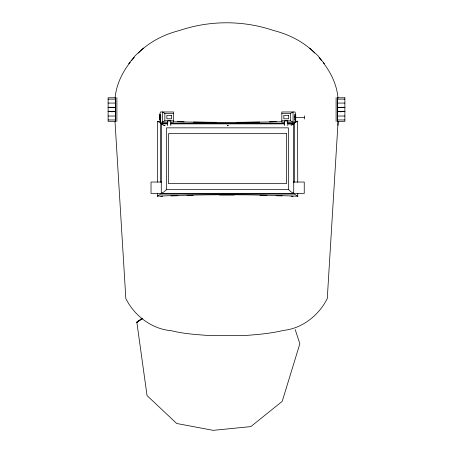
<?xml version="1.0" encoding="UTF-8"?>
<svg xmlns="http://www.w3.org/2000/svg" width="453" height="453" viewBox="0 0 453 453"><rect width="100%" height="100%" fill="white"/><g stroke="black" fill="none" stroke-linecap="round" stroke-linejoin="round"><path stroke-width="0.68" d="M293.284 193.442L293.284 193.018L293.725 193.442L293.725 123.867L288.278 123.867L293.844 123.799L290.962 123.867M287.445 122.18L295.045 122.18L295.045 119.937A2.905 0.402 -90 0 1 294.761 119.099M297.774 193.431L297.785 196.234C250.99 194.258 204.11 194.258 157.321 196.166L157.327 193.34M157.372 182.038L157.587 121.285L160.266 121.427M115.107 98.097C116.161 84.988 122.168 72.503 130.249 62.265M115.017 121.619L125.838 298.538C134.337 315.832 152.021 329.218 171.483 330.735C183.748 333.838 196.415 334.557 208.98 335.554L244.133 335.554C257.349 334.62 270.605 333.555 283.51 330.384C302.27 328.561 319.042 315.163 327.276 298.538L338.097 121.364M338.006 125.396L338.102 121.619M295.311 119.224L295.045 119.937M295.045 122.18C295.956 118.924 295.956 115.226 295.045 111.97L281.828 111.97L281.828 122.18L284.637 122.18M131.478 60.708L134.281 57.231M128.669 63.765L135.328 55.572L143.403 48.046M138.471 53.007C149.547 41.54 164.609 34.286 179.903 30.385C210.011 20.26 243.097 20.249 273.21 30.385C288.504 34.286 303.567 41.54 314.642 53.007M293.725 193.442L291.013 191.862L288.448 189.462L166.557 189.462L163.992 191.862L161.279 193.442L161.279 123.867L167.627 123.867M161.551 193.442L161.998 193.018L161.998 193.442M295.186 329.518L299.852 343.748L282.213 401.369L250.82 426.607L213.148 430.35L176.693 423.481L147.049 395.599L136.846 322.236L141.834 318.363M138.086 321.59L136.846 322.236L142.701 318.306M136.846 322.236L142.735 318.51M157.321 196.166L160.73 194.082L294.263 194.082L297.785 196.234M287.202 123.21L294.263 123.21L297.536 121.206L297.74 182.214M291.013 125.447L293.725 123.867M173.595 120.804L164.847 120.804L162.367 122.18L162.367 111.97L164.847 113.346L173.595 113.346M281.828 113.346L290.583 113.346L293.057 111.97L293.057 122.18L290.583 120.804L281.828 120.804M160.69 196.325L162.689 196.211M111.523 111.8L115.606 111.602L108.12 111.602M295.458 121.302L297.536 121.206M186.959 195.47L193.142 195.283M269.399 121.829L276.364 121.631M281.851 121.738L226.449 122.633L173.556 121.795M170.979 195.928L177.978 195.73M259.648 122.1L236.936 122.304M219.575 195.011L234.201 195.017M337.394 107.333L344.88 107.282M108.12 99.145L115.606 99.145M337.394 99.145L344.88 99.145M108.12 103.074L115.606 103.074M337.394 103.074L344.88 103.074M108.12 107.486L115.606 107.486M337.394 107.486L344.88 107.486M108.12 111.291L115.606 111.291M337.394 111.291L344.88 111.291M344.88 111.602L337.394 111.602L341.477 111.8M108.12 116.019L115.606 116.019M337.394 116.019L344.88 116.019M294.948 117.429L304.314 117.429M108.12 119.949L115.606 119.949M337.394 119.949L344.88 119.949M170.787 122.18L173.595 122.18L173.595 111.97L160.379 111.97C159.484 115.226 159.439 118.924 160.379 122.18L167.978 122.18M157.587 121.285L160.73 123.21L167.791 123.21M170.617 123.21L284.376 123.21M170.453 123.867L284.75 123.867M161.551 182.044L151.03 182.044L151.03 193.442L304.246 193.442L304.246 182.044L293.284 182.044M108.12 107.282L115.606 107.333M193.465 122.1L216.109 122.299M177.185 121.636L184.128 121.829M259.994 195.283L266.993 195.475M276.064 195.73L282.247 195.917M291.081 196.234L293.074 196.336M163.992 125.453L165.09 125.515L164.071 125.515L161.279 123.867M309.716 48.041L317.78 55.572L324.444 63.765M160.379 119.937L160.096 119.099A2.848 0.396 90 0 1 160.096 115.051A2.911 0.402 -90 0 1 160.662 115.051A2.848 0.396 90 0 1 160.651 119.099A2.905 0.402 90 0 1 160.379 119.937L160.379 122.18M319.229 57.712L321.636 60.708M323.278 62.78C331.115 72.922 337.004 85.192 337.978 98.097M337.451 97.605L337.451 121.489M336.109 97.605L336.109 121.489M304.314 115.792L304.314 119.065M295.73 114.705L295.73 116.461L294.948 116.364L294.948 117.786L295.73 117.689L295.73 119.445M294.263 123.21L294.263 182.151M290.583 113.346L290.583 120.804M288.448 189.462L288.448 127.848L166.557 127.848L166.557 189.462M287.763 125.606L287.763 120.849L284.648 120.849L284.648 125.606M170.781 125.606L170.781 120.849L167.661 120.849L167.661 125.606M164.847 113.346L164.847 120.804M160.73 123.21L160.73 182.151M159.694 114.705L159.694 116.461L160.475 116.364L160.475 117.786L159.694 117.689L159.694 119.445M116.891 97.605L116.891 121.489M115.549 97.605L115.549 121.489M294.761 115.051A2.911 0.402 90 0 1 295.333 115.051M295.435 116.336A2.848 0.396 -90 0 1 295.435 117.814M294.773 119.099A2.848 0.396 -90 0 1 294.773 115.051M227.423 125.43L228.244 125.492L227.423 125.43M115.606 97.774L108.12 97.774L108.12 121.319L115.606 121.319L115.606 97.774M344.88 97.774L337.394 97.774L337.394 121.319L344.88 121.319L344.88 97.774M171.585 115.356L166.857 115.356L166.857 118.794L171.585 118.794L171.585 115.356M288.567 115.356L283.838 115.356L283.838 118.794L288.567 118.794L288.567 115.356M286.528 133.669L168.476 133.669L168.476 183.641L286.528 183.641L286.528 133.669"/></g></svg>
